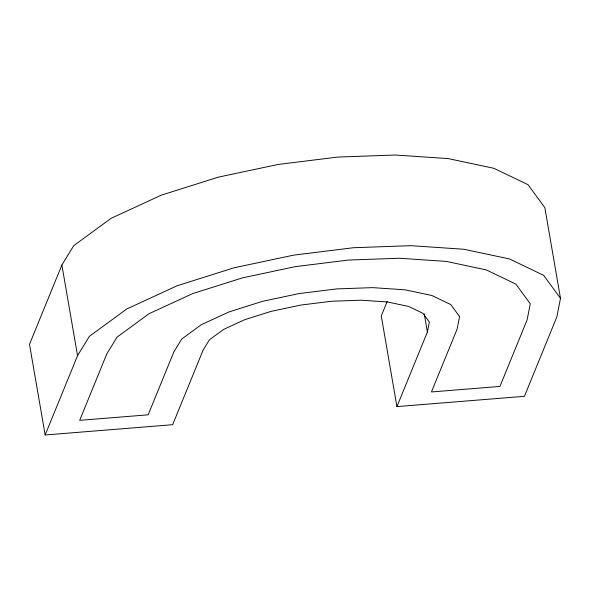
<?xml version="1.0" encoding="UTF-8"?>
<svg xmlns="http://www.w3.org/2000/svg" width="590" height="590" viewBox="0 0 590 590"><rect width="100%" height="100%" fill="white"/><g stroke="black" fill="none" stroke-linecap="round" stroke-linejoin="round"><path stroke-width="0.89" d="M396.93 406.599L427.389 332.015L429.35 322.059L422.956 313.327L408.678 306.468L387.578 301.977L361.198 300.199L331.506 301.261L300.679 305.082L271.002 311.387L244.673 319.699L223.625 329.412L209.428 339.803L203.115 350.113L172.656 424.697L45.157 434.985L29.5 344.324L61.884 265.013L73.728 245.676L111.06 218.352L161.35 195.143L218.374 177.14L278.045 164.47L337.701 157.073L395.175 155.015L448.216 158.592L493.926 168.312L528.035 184.707L544.843 207.665L560.5 298.326L556.812 317.007L524.429 396.318L396.93 406.599L381.273 315.945L387.151 301.534M45.157 434.985L77.548 355.674L89.385 336.337L126.725 309.013L177.007 285.803L234.031 267.801L293.709 255.131L353.366 247.734L410.839 245.676L463.88 249.253L509.583 258.966L543.692 275.368L560.5 298.326M424.254 313.887L427.389 332.015M61.884 265.013L77.548 355.674M459.573 316.587L457.11 329.095L431.438 391.959L499.937 386.428L527.091 319.928L530.277 303.791L515.867 284.115L486.33 269.918L446.291 261.407L399.393 258.243L348.321 260.065L295.317 266.643L242.549 277.846L192.606 293.614L149.056 313.71L117.049 337.133L106.827 353.838L79.672 420.338L148.164 414.814L173.836 351.95L181.757 339.007L201.293 324.707L229.075 311.889L262.484 301.343L299.071 293.569L336.543 288.923L372.637 287.632L405.16 289.83L431.939 295.516L450.782 304.58L459.573 316.587"/></g></svg>
